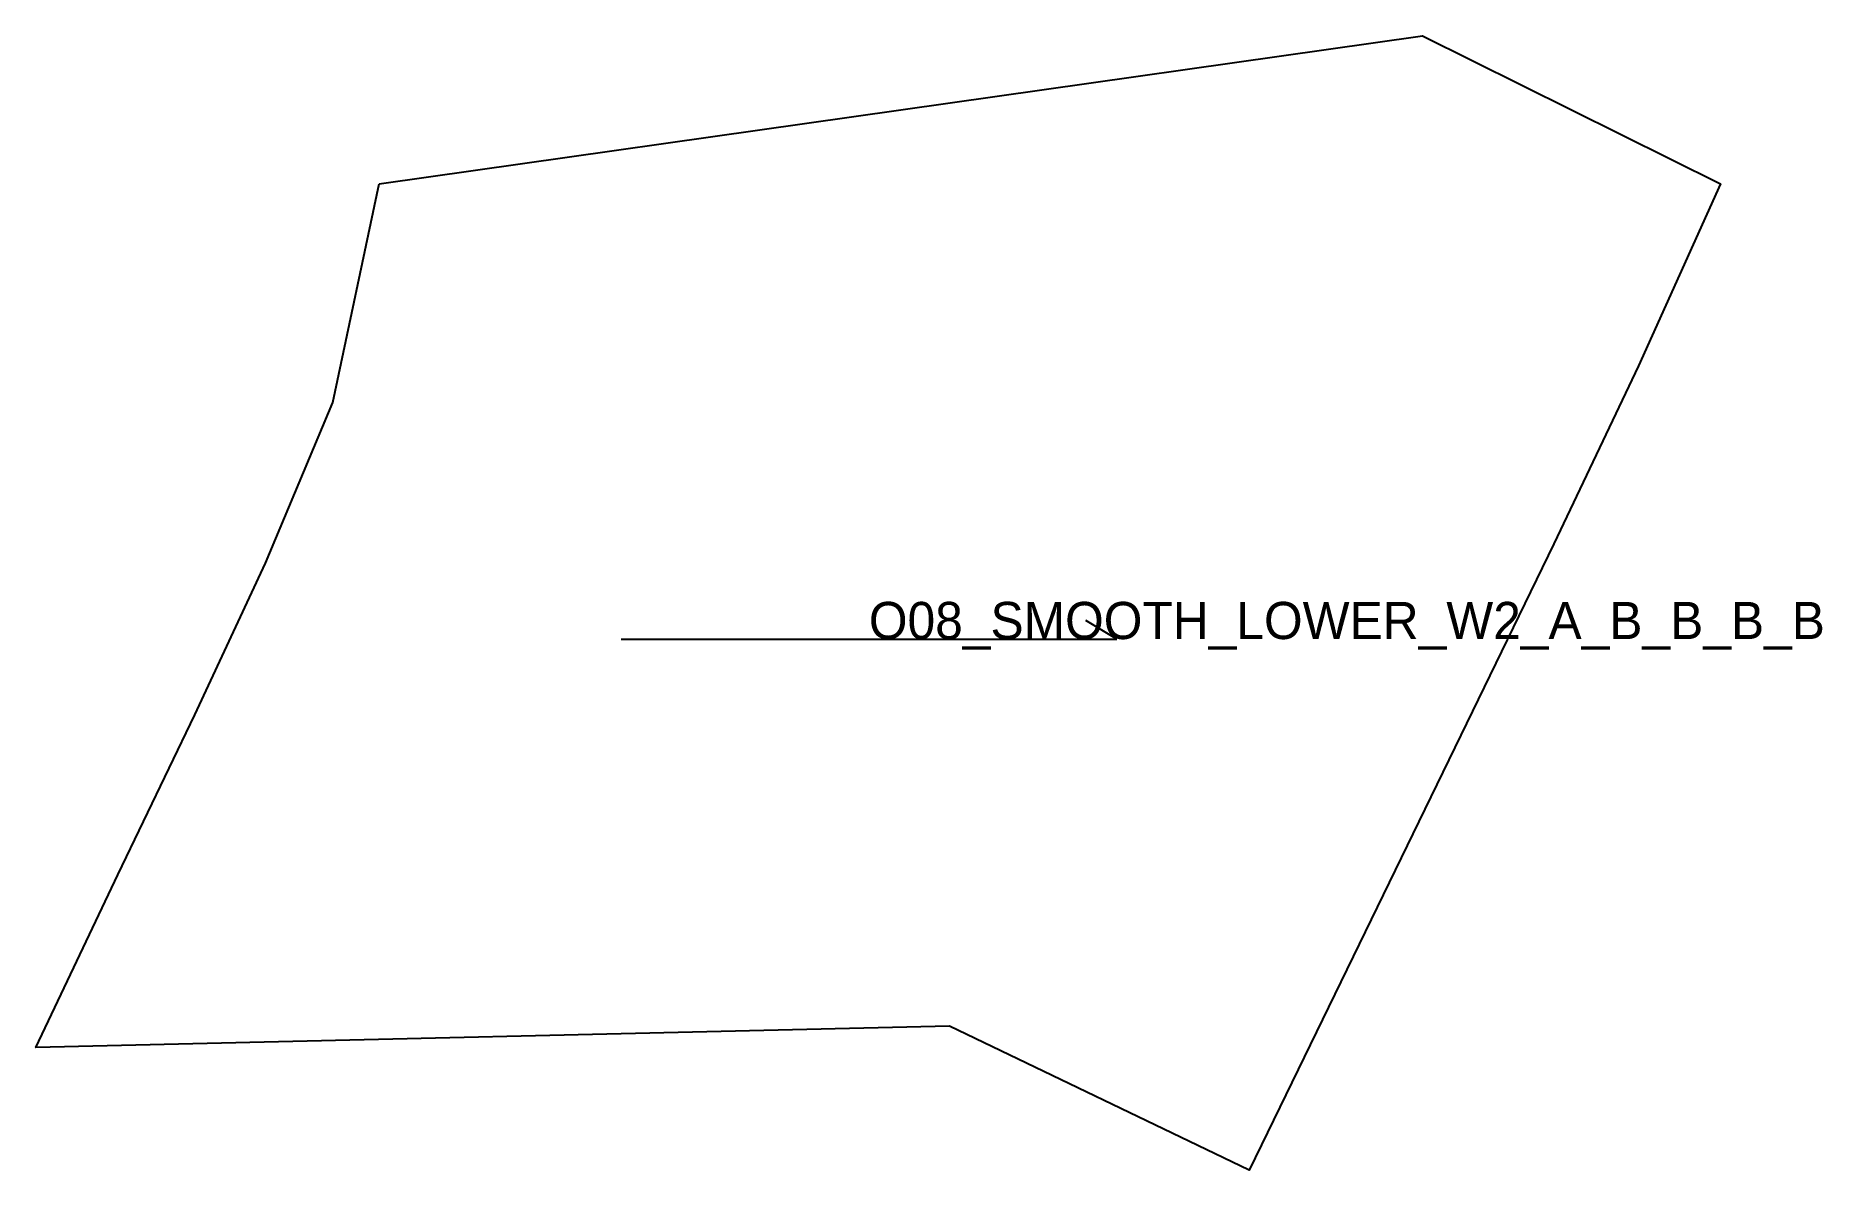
# Model space of a CAD drawing. Header units: millimetres. Extents: x -55 to 233, y -159 to 24.
import ezdxf

# ---------------------------------------------------------------- set-up
doc = ezdxf.new("R2010")
doc.units = ezdxf.units.MM
for name, color, linetype in [('CUT', 1, 'Continuous'), ('GRAIN', 3, 'Continuous'), ('LABEL', 7, 'Continuous'), ('SEW', 5, 'Continuous')]:
    doc.layers.add(name, color=color, linetype=linetype)

msp = doc.modelspace()

# ---------------------------------------------------------------- linework, layer by layer
at = {"layer": 'CUT'}
msp.add_lwpolyline([(0, 0), (168.41, 23.93), (216.51, 0), (203.28, -29.36), (189.57, -58.07), (174.6, -88.96), (158.17, -122.69), (140.42, -159.2), (92.08, -135.93), (-55.4, -139.39), (-42.13, -111.54), (-29.74, -85.69), (-18.3, -61.22), (-7.47, -35.29), (0, 0)], close=True, dxfattribs=at)
at = {"layer": 'GRAIN'}
for p, q in [((119.05, -73.46), (114.05, -70.46)), ((39.05, -73.46), (119.05, -73.46))]:
    msp.add_line(p, q, dxfattribs=at)
at = {"layer": 'SEW'}
msp.add_lwpolyline([(0, 0), (168.41, 23.93), (216.51, 0), (203.28, -29.36), (189.57, -58.07), (174.6, -88.96), (158.17, -122.69), (140.42, -159.2), (92.08, -135.93), (-55.4, -139.39), (-42.13, -111.54), (-29.74, -85.69), (-18.3, -61.22), (-7.47, -35.29)], close=True, dxfattribs=at)

# ---------------------------------------------------------------- texts
at = {"layer": 'LABEL'}
msp.add_text('O08_SMOOTH_LOWER_W2_A_B_B_B_B', height=6, dxfattribs=at).set_placement((79.05, -73.46))

doc.saveas('drawing.dxf')
